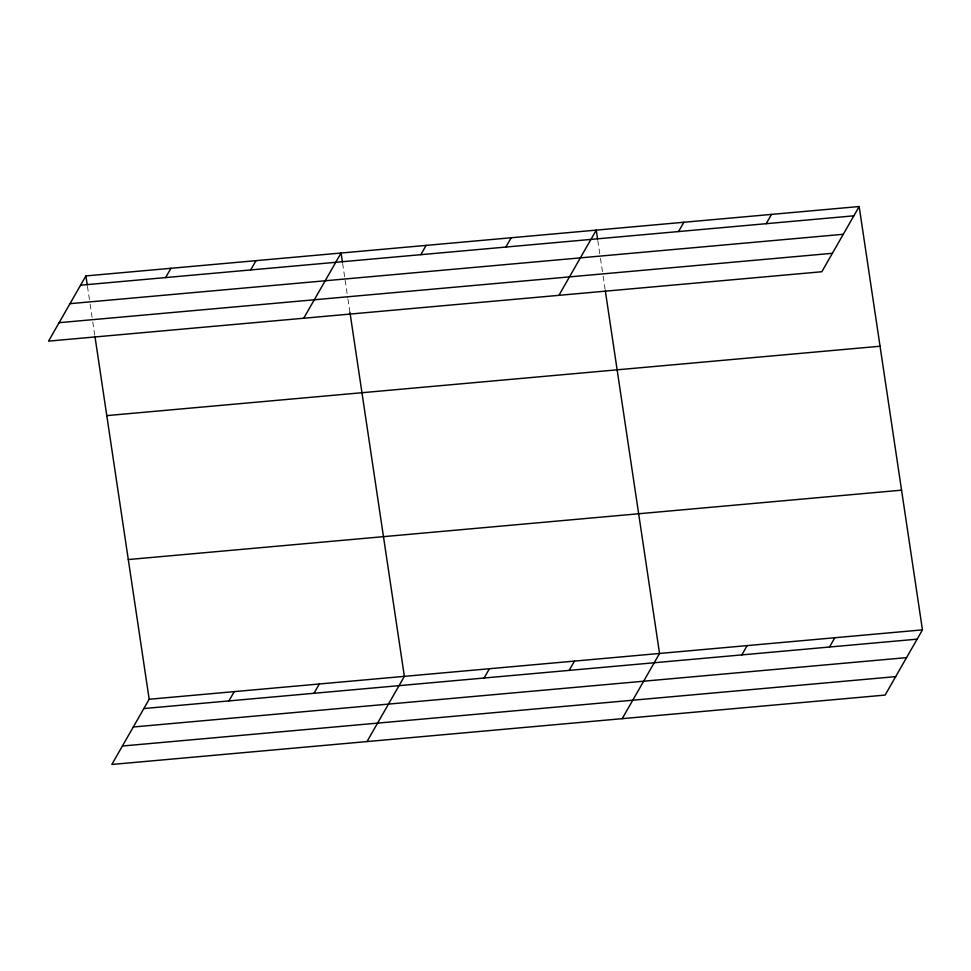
<?xml version="1.0" encoding="UTF-8"?>
<svg xmlns="http://www.w3.org/2000/svg" width="971" height="971" viewBox="0 0 971 971"><rect width="100%" height="100%" fill="white"/><g stroke="black" fill="none" stroke-linecap="round" stroke-linejoin="round"><path stroke-width="0.73" stroke-dasharray="4.86 3.64" d="M597.808 240.529L600.248 256.878M600.479 258.359L602.918 274.708M603.137 276.201L605.139 289.576M342.629 263.42L347.739 297.612M347.958 299.092L349.961 312.468M87.451 286.324L89.902 302.673M90.121 304.154L92.561 320.503M92.791 321.984L94.782 335.359"/><path stroke-width="1.46" d="M85.897 275.922L48.55 341.124L821.818 271.746L859.165 206.532L85.897 275.922L87.232 284.831M165.628 277.585L170.957 268.287M250.688 269.95L256.016 260.653M303.729 318.233L341.076 253.018L342.411 261.939M95.012 336.852L149.182 699.254L111.835 764.468L885.103 695.078L922.45 629.876L859.165 206.532M420.807 254.681L426.135 245.384M228.925 700.916L234.242 691.619M505.867 247.047L511.195 237.761M313.985 693.282L319.301 683.985M558.908 295.342L596.255 230.127L597.59 239.036M367.014 741.565L404.361 676.362L349.961 312.468M678.559 231.559L683.887 222.262M484.104 678.025L489.42 668.728M766.204 223.694L771.52 214.397M569.152 670.391L574.48 661.093M622.193 718.674L659.54 653.459L605.358 291.057M741.856 654.891L747.172 645.594M829.489 647.026L834.817 637.729M80.569 285.207L853.837 215.829M70.009 303.668L843.265 234.278M59.122 322.675L832.378 253.297M106.786 415.612L880.042 346.234M128.306 559.551L901.561 490.173M149.182 699.254L922.45 629.876M143.866 708.551L917.122 639.161M133.294 727L906.562 657.622M122.407 746.019L895.675 676.629"/></g></svg>
